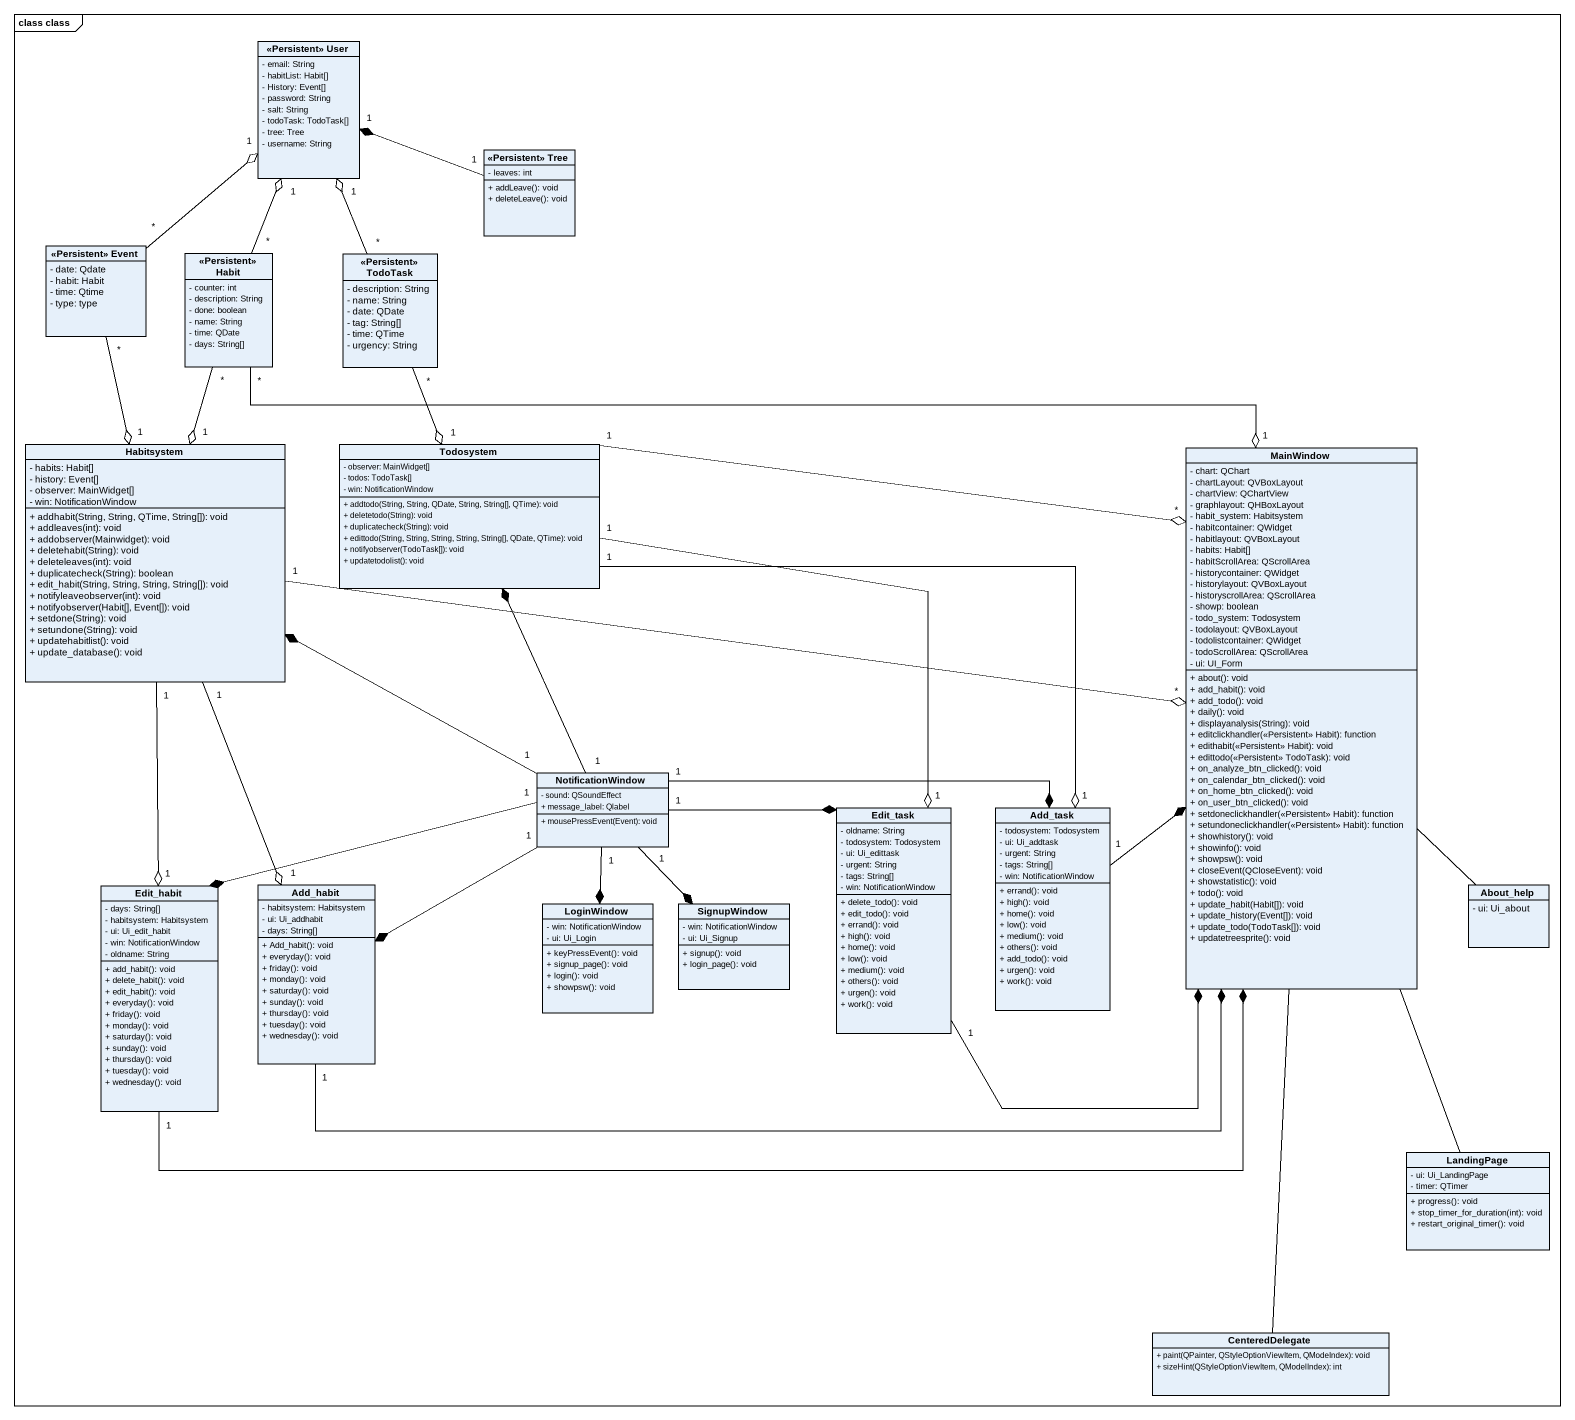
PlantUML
@startuml
mainframe class class
hide circle
hide empty members
skinparam classAttributeIconSize 0
class "<<Persistent>> User" as Persistent_User {
  - email: String
  - habitList: Habit[]
  - History: Event[]
  - password: String
  - salt: String
  - todoTask: TodoTask[]
  - tree: Tree
  - username: String
}
class "<<Persistent>> Tree" as Persistent_Tree {
  - leaves: int
  + addLeave(): void
  + deleteLeave(): void
}
class "<<Persistent>> Event" as Persistent_Event {
  - date: Qdate
  - habit: Habit
  - time: Qtime
  - type: type
}
class "<<Persistent>> Habit" as Persistent_Habit {
  - counter: int
  - description: String
  - done: boolean
  - name: String
  - time: QDate
  - days: String[]
}
class "<<Persistent>> TodoTask" as Persistent_TodoTask {
  - description: String
  - name: String
  - date: QDate
  - tag: String[]
  - time: QTime
  - urgency: String
}
class Habitsystem {
  - habits: Habit[]
  - history: Event[]
  - observer: MainWidget[]
  - win: NotificationWindow
  + addhabit(String, String, QTime, String[]): void
  + addleaves(int): void
  + addobserver(Mainwidget): void
  + deletehabit(String): void
  + deleteleaves(int): void
  + duplicatecheck(String): boolean
  + edit_habit(String, String, String, String[]): void
  + notifyleaveobserver(int): void
  + notifyobserver(Habit[], Event[]): void
  + setdone(String): void
  + setundone(String): void
  + updatehabitlist(): void
  + update_database(): void
}
class Todosystem {
  - observer: MainWidget[]
  - todos: TodoTask[]
  - win: NotificationWindow
  + addtodo(String, String, QDate, String, String[], QTime): void
  + deletetodo(String): void
  + duplicatecheck(String): void
  + edittodo(String, String, String, String, String[], QDate, QTime): void
  + notifyobserver(TodoTask[]): void
  + updatetodolist(): void
}
class MainWindow {
  - chart: QChart
  - chartLayout: QVBoxLayout
  - chartView: QChartView
  - graphlayout: QHBoxLayout
  - habit_system: Habitsystem
  - habitcontainer: QWidget
  - habitlayout: QVBoxLayout
  - habits: Habit[]
  - habitScrollArea: QScrollArea
  - historycontainer: QWidget
  - historylayout: QVBoxLayout
  - historyscrollArea: QScrollArea
  - showp: boolean
  - todo_system: Todosystem
  - todolayout: QVBoxLayout
  - todolistcontainer: QWidget
  - todoScrollArea: QScrollArea
  - ui: UI_Form
  + about(): void
  + add_habit(): void
  + add_todo(): void
  + daily(): void
  + displayanalysis(String): void
  + editclickhandler(<<Persistent>> Habit): function
  + edithabit(<<Persistent>> Habit): void
  + edittodo(<<Persistent>> TodoTask): void
  + on_analyze_btn_clicked(): void
  + on_calendar_btn_clicked(): void
  + on_home_btn_clicked(): void
  + on_user_btn_clicked(): void
  + setdoneclickhandler(<<Persistent>> Habit): function
  + setundoneclickhandler(<<Persistent>> Habit): function
  + showhistory(): void
  + showinfo(): void
  + showpsw(): void
  + closeEvent(QCloseEvent): void
  + showstatistic(): void
  + todo(): void
  + update_habit(Habit[]): void
  + update_history(Event[]): void
  + update_todo(TodoTask[]): void
  + updatetreesprite(): void
}
class NotificationWindow {
  - sound: QSoundEffect
  + message_label: Qlabel
  + mousePressEvent(Event): void
}
class Edit_task {
  - oldname: String
  - todosystem: Todosystem
  - ui: Ui_edittask
  - urgent: String
  - tags: String[]
  - win: NotificationWindow
  + delete_todo(): void
  + edit_todo(): void
  + errand(): void
  + high(): void
  + home(): void
  + low(): void
  + medium(): void
  + others(): void
  + urgen(): void
  + work(): void
}
class Add_task {
  - todosystem: Todosystem
  - ui: Ui_addtask
  - urgent: String
  - tags: String[]
  - win: NotificationWindow
  + errand(): void
  + high(): void
  + home(): void
  + low(): void
  + medium(): void
  + others(): void
  + add_todo(): void
  + urgen(): void
  + work(): void
}
class Edit_habit {
  - days: String[]
  - habitsystem: Habitsystem
  - ui: Ui_edit_habit
  - win: NotificationWindow
  - oldname: String
  + add_habit(): void
  + delete_habit(): void
  + edit_habit(): void
  + everyday(): void
  + friday(): void
  + monday(): void
  + saturday(): void
  + sunday(): void
  + thursday(): void
  + tuesday(): void
  + wednesday(): void
}
class Add_habit {
  - habitsystem: Habitsystem
  - ui: Ui_addhabit
  - days: String[]
  + Add_habit(): void
  + everyday(): void
  + friday(): void
  + monday(): void
  + saturday(): void
  + sunday(): void
  + thursday(): void
  + tuesday(): void
  + wednesday(): void
}
class LoginWindow {
  - win: NotificationWindow
  - ui: Ui_Login
  + keyPressEvent(): void
  + signup_page(): void
  + login(): void
  + showpsw(): void
}
class SignupWindow {
  - win: NotificationWindow
  - ui: Ui_Signup
  + signup(): void
  + login_page(): void
}
class About_help {
  - ui: Ui_about
}
class LandingPage {
  - ui: Ui_LandingPage
  - timer: QTimer
  + progress(): void
  + stop_timer_for_duration(int): void
  + restart_original_timer(): void
}
class CenteredDelegate {
  + paint(QPainter, QStyleOptionViewItem, QModeIndex): void
  + sizeHint(QStyleOptionViewItem, QModelIndex): int
}
Persistent_Tree "1" -left-* "1" Persistent_User
Persistent_Event "*" -up-o "1" Persistent_User
Persistent_Event "*" --o "1" Habitsystem
Persistent_Habit "*" -up-o "1" Persistent_User
Persistent_Habit "*" --o "1" Habitsystem
Persistent_Habit "*" -right-o "1" MainWindow
Persistent_TodoTask "*" -up-o "1" Persistent_User
Persistent_TodoTask "*" --o "1" Todosystem
Habitsystem "1" -right-o "*" MainWindow
Habitsystem "1" --o "1" Edit_habit
Habitsystem "1" --o "1" Add_habit
Todosystem "1" -right-o "*" MainWindow
Todosystem "1" --o "1" Edit_task
Todosystem "1" --o "1" Add_task
MainWindow -- CenteredDelegate
NotificationWindow "1" -left-* Habitsystem
NotificationWindow "1" -up-* Todosystem
NotificationWindow "1" -right-* Edit_task
NotificationWindow "1" -right-* Add_task
NotificationWindow "1" -left-* Edit_habit
NotificationWindow "1" -left-* Add_habit
NotificationWindow "1" --* LoginWindow
NotificationWindow "1" --* SignupWindow
Edit_task "1" -right-* MainWindow
Add_task "1" -up-* MainWindow
Edit_habit "1" -right-* MainWindow
Add_habit "1" -right-* MainWindow
About_help -up- MainWindow
LandingPage -up- MainWindow
@enduml
